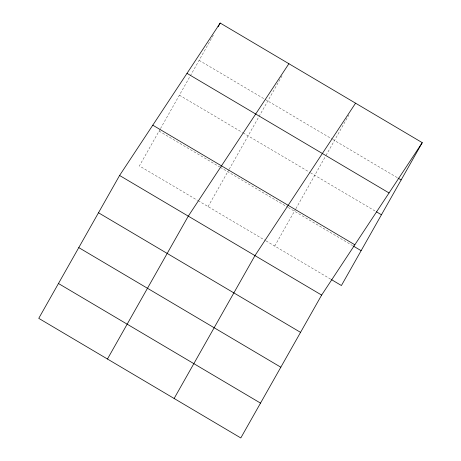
<?xml version="1.0" encoding="UTF-8"?>
<svg xmlns="http://www.w3.org/2000/svg" width="461" height="461" viewBox="0 0 461 461"><rect width="100%" height="100%" fill="white"/><g stroke="black" fill="none" stroke-linecap="round" stroke-linejoin="round"><path stroke-width="0.35" stroke-dasharray="2.31 1.73" d="M160.128 129.218L139.366 165.92L197.539 200.356M160.48 128.602L213.518 34.857M208.061 206.586L228.823 169.884M229.175 169.268L258.644 117.175M258.996 116.552L282.564 74.901M274.739 246.053L295.501 209.352M295.853 208.735L325.673 156.02M326.025 155.397L348.891 114.991M199.1 60.333L332.006 139.003M332.623 139.372L397.445 177.739M179.387 95.179L242.515 132.543M243.131 132.912L309.821 172.385M310.437 172.754L375.882 211.49M159.074 131.08L219.73 166.98M220.346 167.343L287.658 207.191M288.275 207.554L352.481 245.557M198.155 200.719L265.478 240.567M266.095 240.936L330.917 279.308"/><path stroke-width="0.69" d="M119.589 175.48L38.753 318.349L240.803 437.95L321.634 295.08L422.247 142.651L220.197 23.05L119.589 175.48L321.634 295.08M218.088 26.778L220.197 23.05M107.453 359.015L188.284 216.146L288.891 63.716M174.131 398.483L254.962 255.613L355.569 103.183M422.247 142.651L341.411 285.52L331.534 279.671M398.062 178.107L401.151 179.934M186.993 73.351L389.044 192.952M376.499 211.853L381.437 214.774M152.787 125.179L354.837 244.779M353.097 245.926L361.124 250.675M98.493 212.769L300.543 332.364M78.779 247.609L280.83 367.21M58.466 283.509L260.517 403.11"/></g></svg>
